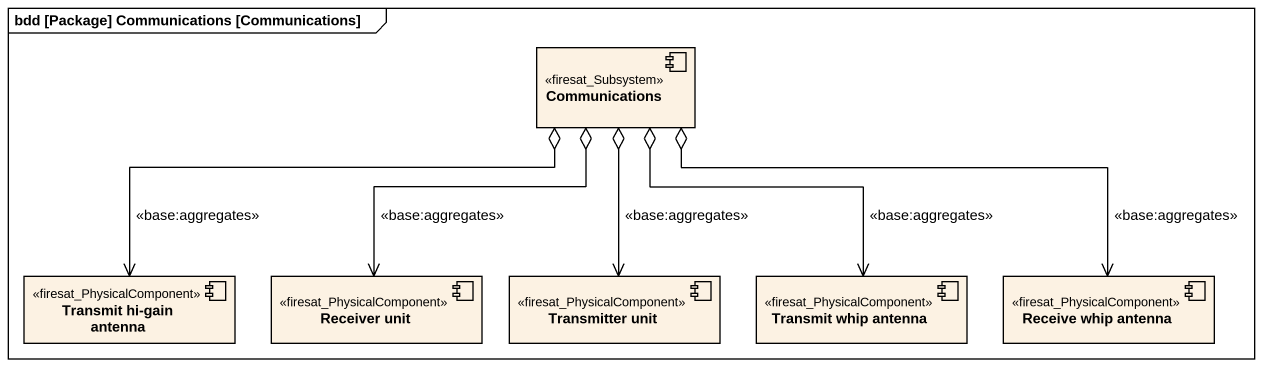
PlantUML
@startuml
mainframe bdd [Package] Communications [Communications]
component Communications <<firesat_Subsystem>>
component "Transmit hi-gain antenna" as Transmit_hi_gain_antenna <<firesat_PhysicalComponent>>
component "Receiver unit" as Receiver_unit <<firesat_PhysicalComponent>>
component "Transmitter unit" as Transmitter_unit <<firesat_PhysicalComponent>>
component "Transmit whip antenna" as Transmit_whip_antenna <<firesat_PhysicalComponent>>
component "Receive whip antenna" as Receive_whip_antenna <<firesat_PhysicalComponent>>
Communications o-left-> Transmit_hi_gain_antenna : <<base:aggregates>>
Communications o--> Receiver_unit : <<base:aggregates>>
Communications o--> Transmitter_unit : <<base:aggregates>>
Communications o--> Transmit_whip_antenna : <<base:aggregates>>
Communications o-right-> Receive_whip_antenna : <<base:aggregates>>
@enduml
